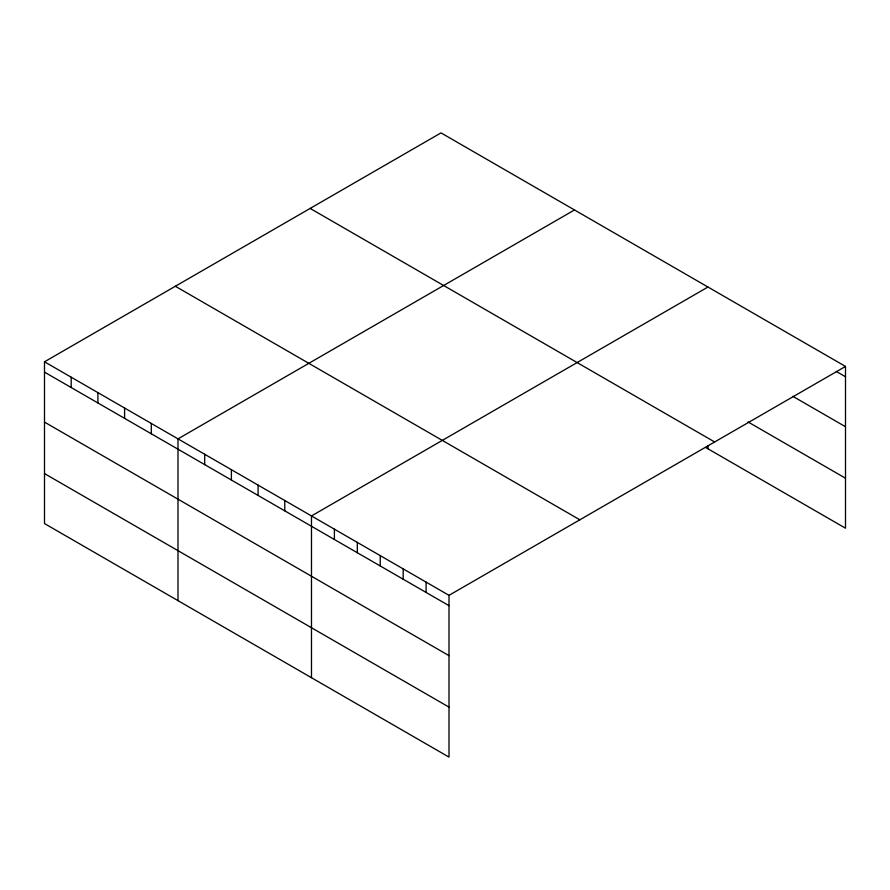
<?xml version="1.0" encoding="UTF-8"?>
<svg xmlns="http://www.w3.org/2000/svg" width="890" height="890" viewBox="0 0 890 890"><rect width="100%" height="100%" fill="white"/><g stroke="black" fill="none" stroke-linecap="round" stroke-linejoin="round"><path stroke-width="1.33" d="M44.5 361.796L449.005 595.343L449.005 757.112L44.5 523.565L44.5 361.796L440.995 132.888L845.5 366.435L845.5 528.204L705.648 447.459M574.484 209.962L177.989 438.87L177.989 600.639M707.962 287.025L311.478 515.933L311.478 677.702M449.005 595.343L845.5 366.435M836.333 371.453L845.5 376.748M792.779 396.295L845.5 426.733M748.078 421.971L845.5 478.219M310.154 208.427L714.659 441.974M175.341 286.257L579.846 519.805M44.5 372.12L449.005 605.667M44.5 422.105L449.005 655.641M44.5 473.591L449.005 707.127M707.962 446.024L707.962 448.794M426.088 582.105L426.088 592.428M403.17 568.877L403.17 579.19M380.241 555.638L380.241 565.962M357.324 542.411L357.324 552.723M334.395 529.172L334.395 539.496M284.778 500.525L284.778 510.849M258.078 485.106L258.078 495.43M231.389 469.697L231.389 480.022M204.689 454.278L204.689 464.602M151.289 423.451L151.289 433.775M124.589 408.043L124.589 418.367M97.9 392.624L97.9 402.947M71.2 377.215L71.2 387.539"/></g></svg>
